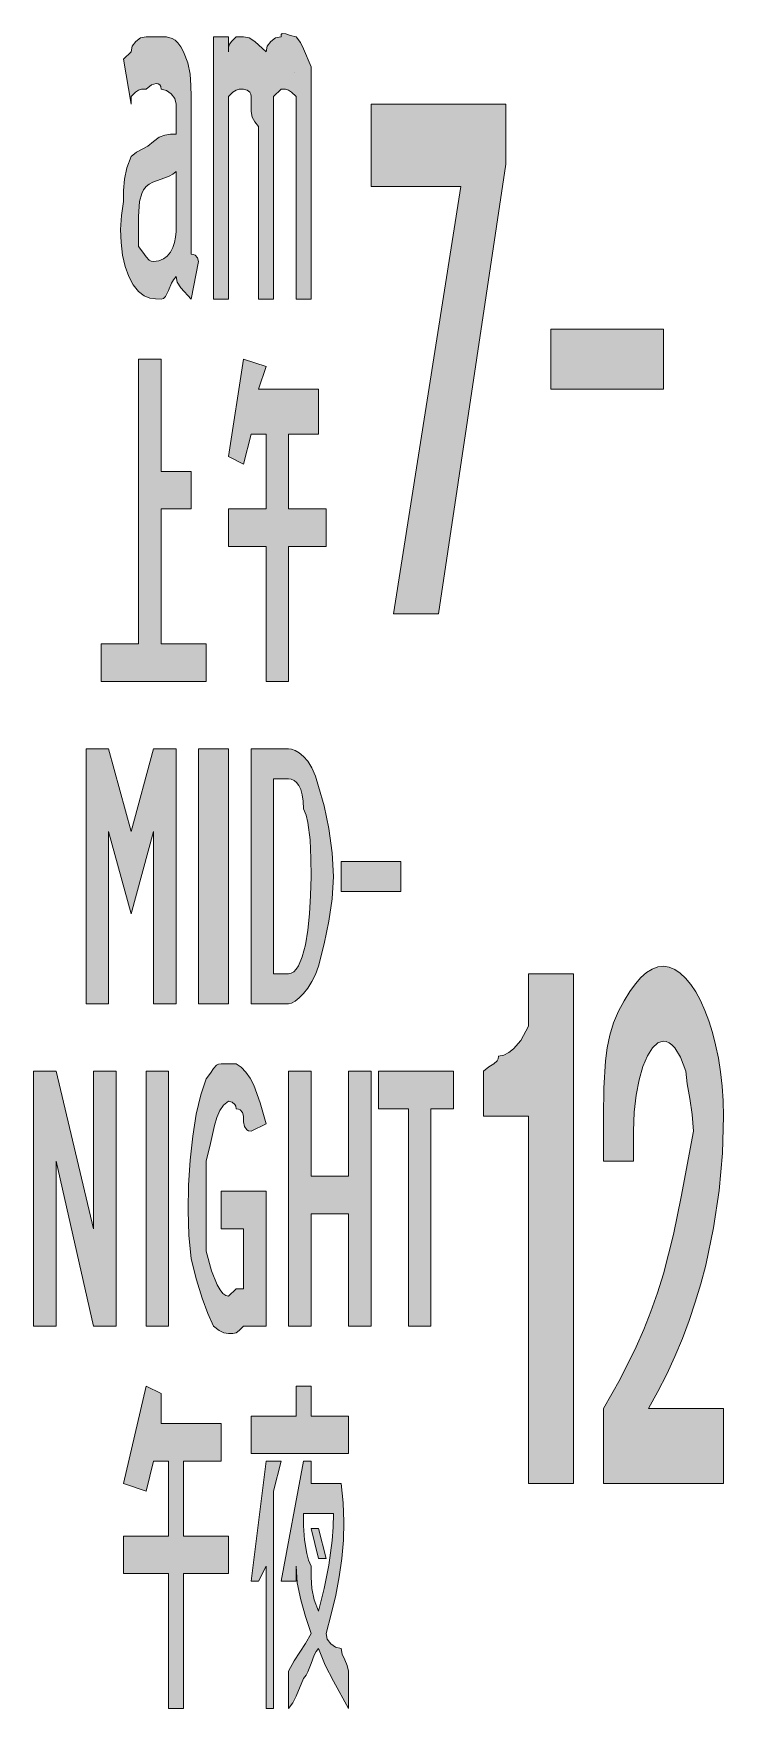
# Model space of a CAD drawing. Header units: metres. Extents: x 144 to 254, y 5 to 273.
import ezdxf

# ---------------------------------------------------------------- set-up
doc = ezdxf.new("R2010")
doc.units = ezdxf.units.M
doc.layers.add('FILL_WHITE_FFFFFF', color=7, linetype='Continuous', true_color=0xffffff)
doc.layers.add('STROKE_WHITE_FFFFFF', color=7, linetype='Continuous', true_color=0xffffff)

msp = doc.modelspace()

# ---------------------------------------------------------------- hatches: boundary and pattern name
at = {"layer": 'FILL_WHITE_FFFFFF', "true_color": 0xffffff}
h = msp.add_hatch(color=7, dxfattribs=at)
h.dxf.hatch_style = 1
h.paths.add_polyline_path([(165.75, 272.34), (166.2, 272.06), (166.65, 271.63), (167.1, 271.04), (167.55, 270.24), (168.24, 268.44), (168.6, 266.64), (168.73, 264.84), (168.75, 263.04), (168.75, 239.04), (168.75, 237.84), (169.15, 237.79), (169.44, 237.66), (169.8, 237.24), (169.95, 236.64), (168.75, 230.64), (167.1, 232.44), (166.56, 233.34), (166.35, 234.24), (165.95, 233.74), (165.64, 233.17), (165.15, 231.99), (164.66, 231.04), (164.35, 230.75), (163.95, 230.64), (163.05, 230.66), (162.15, 230.79), (161.25, 231.15), (160.35, 231.84), (159.51, 232.91), (158.79, 234.26), (158.22, 235.87), (157.8, 237.69), (157.55, 239.68), (157.48, 241.8), (157.61, 244), (157.95, 246.24), (157.97, 248.04), (158.1, 249.84), (158.46, 251.64), (159.15, 253.44), (160.05, 254.16), (160.95, 254.64), (161.85, 255.13), (162.75, 255.84), (163.65, 256.54), (164.55, 256.89), (165.45, 257.02), (166.35, 257.04), (166.35, 261.84), (166.14, 262.72), (165.6, 263.49), (164.83, 264.04), (163.95, 264.24), (163.9, 264.64), (163.74, 264.92), (163.51, 265.09), (163.2, 265.14), (162.43, 264.92), (161.55, 264.24), (160.84, 264.22), (160.35, 264.09), (159.86, 263.74), (159.15, 263.04), (159.15, 261.84), (157.95, 269.04), (159.15, 270.24), (159.36, 271.12), (159.9, 271.89), (160.67, 272.44), (161.55, 272.64), (163.95, 272.64), (164.85, 272.61), (165.75, 272.34)])
h.paths.add_polyline_path([(165.85, 250.65), (165.26, 250.33), (163.95, 249.84), (162.64, 249.36), (162.05, 249.04), (161.55, 248.64), (161.15, 248.14), (160.86, 247.56), (160.5, 246.24), (160.35, 243.84), (160.35, 239.04), (161.06, 238.16), (161.55, 237.39), (162.04, 236.85), (162.35, 236.7), (162.75, 236.64), (163.59, 236.75), (164.33, 237.06), (164.94, 237.53), (165.45, 238.14), (165.84, 238.87), (166.13, 239.68), (166.29, 240.55), (166.35, 241.44), (166.35, 251.04), (165.85, 250.65)], flags=16)
h = msp.add_hatch(color=7, dxfattribs=at)
h.dxf.hatch_style = 1
h.paths.add_polyline_path([(180.96, 271.12), (181.5, 271.89), (182.27, 272.44), (183.15, 272.64), (183.2, 272.99), (183.36, 273.15), (183.9, 273.09), (184.67, 272.81), (185.55, 272.64), (186.26, 271.72), (186.75, 270.69), (187.95, 267.84), (187.95, 261.84), (187.95, 230.64), (185.55, 230.64), (185.55, 258.24), (185.55, 260.64), (185.55, 263.04), (184.84, 263.74), (184.35, 264.09), (183.86, 264.22), (183.15, 264.24), (181.95, 263.04), (181.95, 258.24), (181.95, 230.64), (179.55, 230.64), (179.55, 258.24), (178.95, 258.99), (178.54, 259.76), (178.35, 260.64), (178.35, 263.04), (178.3, 263.44), (178.16, 263.74), (177.75, 264.09), (177.15, 264.24), (176.44, 264.22), (175.95, 264.09), (175.46, 263.74), (174.75, 263.04), (174.75, 260.64), (174.75, 258.24), (174.75, 230.64), (172.35, 230.64), (172.35, 272.64), (174.75, 272.64), (174.75, 270.24), (174.77, 270.96), (174.9, 271.44), (175.26, 271.93), (175.95, 272.64), (177.15, 272.64), (178.05, 272.44), (178.95, 271.89), (180.75, 270.24), (180.96, 271.12)])
h = msp.add_hatch(color=7, dxfattribs=at)
h.dxf.hatch_style = 1
h.paths.add_polyline_path([(197.55, 261.84), (219.15, 261.84), (219.15, 252.24), (208.35, 180.24), (201.15, 180.24), (211.95, 248.64), (197.55, 248.64), (197.55, 261.84)])
h = msp.add_hatch(color=7, dxfattribs=at)
h.dxf.hatch_style = 1
h.paths.add_polyline_path([(244.35, 225.84), (244.35, 216.24), (226.35, 216.24), (226.35, 225.84), (244.35, 225.84)])
h = msp.add_hatch(color=7, dxfattribs=at)
h.dxf.hatch_style = 1
h.paths.add_polyline_path([(163.95, 203.04), (168.75, 203.04), (168.75, 197.04), (163.95, 197.04), (163.95, 175.44), (171.15, 175.44), (171.15, 169.44), (154.35, 169.44), (154.35, 175.44), (160.35, 175.44), (160.35, 221.04), (163.95, 221.04), (163.95, 203.04)])
h = msp.add_hatch(color=7, dxfattribs=at)
h.dxf.hatch_style = 1
h.paths.add_polyline_path([(189.15, 216.24), (189.15, 209.04), (184.35, 209.04), (184.35, 197.04), (190.35, 197.04), (190.35, 191.04), (184.35, 191.04), (184.35, 169.44), (180.75, 169.44), (180.75, 191.04), (174.75, 191.04), (174.75, 197.04), (180.75, 197.04), (180.75, 209.04), (178.35, 209.04), (177.15, 204.24), (174.75, 205.44), (177.15, 221.04), (180.75, 219.84), (179.55, 216.24), (189.15, 216.24)])
h = msp.add_hatch(color=7, dxfattribs=at)
h.dxf.hatch_style = 1
h.paths.add_polyline_path([(155.55, 145.44), (155.55, 117.84), (151.95, 117.84), (151.95, 158.64), (155.55, 158.64), (159.15, 145.44), (162.75, 158.64), (166.35, 158.64), (166.35, 117.84), (162.75, 117.84), (162.75, 145.44), (159.15, 132.24), (155.55, 145.44)])
h = msp.add_hatch(color=7, dxfattribs=at)
h.dxf.hatch_style = 1
h.paths.add_polyline_path([(174.75, 158.64), (174.75, 117.84), (169.95, 117.84), (169.95, 158.64), (174.75, 158.64)])
h = msp.add_hatch(color=7, dxfattribs=at)
h.dxf.hatch_style = 1
h.paths.add_polyline_path([(178.35, 158.64), (184.35, 158.64), (184.85, 158.58), (185.44, 158.38), (186.08, 158.01), (186.75, 157.44), (187.42, 156.65), (188.06, 155.61), (188.65, 154.28), (189.15, 152.64), (190.03, 149.55), (190.8, 145.89), (191.34, 142.01), (191.55, 138.24), (191.34, 134.64), (190.8, 131.04), (190.03, 127.44), (189.15, 123.84), (188.65, 122.55), (188.06, 121.39), (187.42, 120.36), (186.75, 119.49), (186.08, 118.79), (185.44, 118.27), (184.85, 117.95), (184.35, 117.84), (178.35, 117.84), (178.35, 158.64)])
h.paths.add_polyline_path([(185.19, 122.97), (185.57, 123.36), (185.93, 123.9), (186.54, 125.36), (187.05, 127.29), (187.44, 129.62), (187.73, 132.26), (187.89, 135.16), (187.95, 138.24), (187.93, 141.11), (187.8, 144.09), (187.44, 146.85), (187.15, 148.04), (186.75, 149.04), (186.7, 150.28), (186.54, 151.31), (186.31, 152.14), (186, 152.79), (185.64, 153.27), (185.23, 153.6), (184.8, 153.79), (184.35, 153.84), (181.95, 153.84), (181.95, 122.64), (184.35, 122.64), (184.79, 122.73), (185.19, 122.97)], flags=16)
h = msp.add_hatch(color=7, dxfattribs=at)
h.dxf.hatch_style = 1
h.paths.add_polyline_path([(202.35, 140.64), (202.35, 135.84), (192.75, 135.84), (192.75, 140.64), (202.35, 140.64)])
h = msp.add_hatch(color=7, dxfattribs=at)
h.dxf.hatch_style = 1
h.paths.add_polyline_path([(234.75, 53.04), (237.43, 57.77), (240, 62.94), (241.21, 65.7), (242.34, 68.57), (243.4, 71.55), (244.35, 74.64), (245.94, 80.91), (247.2, 86.94), (249.15, 97.44), (248.96, 100.12), (248.55, 102.69), (248.14, 105.04), (247.95, 107.04), (247.05, 109.31), (246.15, 110.79), (245.7, 111.27), (245.25, 111.6), (244.8, 111.79), (244.35, 111.84), (243.9, 111.77), (243.45, 111.57), (242.59, 110.77), (241.78, 109.5), (241.05, 107.79), (240.44, 105.69), (239.96, 103.24), (239.66, 100.47), (239.55, 97.44), (239.55, 92.64), (234.75, 92.64), (234.75, 99.84), (234.79, 104.32), (235.05, 108.69), (235.34, 110.8), (235.76, 112.84), (236.36, 114.79), (237.15, 116.64), (238.05, 118.33), (238.95, 119.79), (239.85, 121.03), (240.75, 122.04), (241.65, 122.83), (242.55, 123.39), (243.45, 123.73), (244.35, 123.84), (245.25, 123.72), (246.14, 123.35), (247.02, 122.76), (247.88, 121.95), (248.7, 120.94), (249.5, 119.73), (250.25, 118.35), (250.95, 116.79), (251.6, 115.09), (252.18, 113.24), (252.69, 111.26), (253.13, 109.16), (253.48, 106.96), (253.73, 104.66), (253.89, 102.29), (253.95, 99.84), (253.78, 93.94), (253.26, 87.97), (252.37, 81.98), (251.1, 75.99), (250.32, 73.02), (249.44, 70.07), (248.46, 67.14), (247.37, 64.24), (246.18, 61.37), (244.88, 58.55), (243.47, 55.77), (241.95, 53.04), (253.95, 53.04), (253.95, 41.04), (234.75, 41.04), (234.75, 53.04)])
h = msp.add_hatch(color=7, dxfattribs=at)
h.dxf.hatch_style = 1
h.paths.add_polyline_path([(215.55, 99.84), (215.55, 107.04), (216.43, 107.76), (217.2, 108.24), (217.74, 108.73), (217.9, 109.05), (217.95, 109.44), (218.83, 109.63), (219.6, 110.04), (220.35, 110.64), (221.55, 111.99), (222.75, 114.24), (222.75, 119.04), (222.75, 122.64), (229.95, 122.64), (229.95, 41.04), (222.75, 41.04), (222.75, 99.84), (215.55, 99.84)])
h = msp.add_hatch(color=7, dxfattribs=at)
h.dxf.hatch_style = 1
h.paths.add_polyline_path([(175.95, 65.19), (175.46, 65.06), (174.75, 65.04), (174, 65.19), (173.23, 65.55), (172.35, 66.24), (171.45, 68.27), (170.55, 70.74), (169.65, 73.67), (168.75, 77.04), (168.41, 80.79), (168.28, 84.75), (168.35, 88.79), (168.6, 92.79), (169.02, 96.63), (169.59, 100.16), (170.31, 103.28), (171.15, 105.84), (171.86, 106.72), (172.35, 107.49), (172.84, 108.04), (173.15, 108.19), (173.55, 108.24), (175.95, 108.24), (176.8, 107.68), (177.54, 106.91), (178.21, 105.94), (178.8, 104.79), (179.83, 102), (180.75, 98.64), (178.35, 97.44), (177.95, 97.5), (177.66, 97.65), (177.3, 98.19), (177.17, 98.96), (177.15, 99.84), (177, 100.44), (176.64, 100.86), (176.35, 100.99), (175.95, 101.04), (175.9, 101.44), (175.76, 101.74), (175.35, 102.09), (174.75, 102.24), (173.96, 101.63), (173.34, 100.74), (172.87, 99.63), (172.5, 98.34), (171.88, 95.49), (171.15, 92.64), (171.15, 78.24), (172.05, 75.09), (172.95, 72.84), (173.4, 72.06), (173.85, 71.49), (174.3, 71.16), (174.75, 71.04), (175.95, 72.24), (177.15, 72.24), (177.15, 73.44), (177.15, 74.64), (177.15, 81.84), (173.55, 81.84), (173.55, 87.84), (180.75, 87.84), (180.75, 66.24), (177.15, 66.24), (176.44, 65.55), (175.95, 65.19)])
h = msp.add_hatch(color=7, dxfattribs=at)
h.dxf.hatch_style = 1
h.paths.add_polyline_path([(153.15, 66.24), (147.15, 92.64), (147.15, 66.24), (143.55, 66.24), (143.55, 107.04), (147.15, 107.04), (153.15, 81.84), (153.15, 107.04), (156.75, 107.04), (156.75, 66.24), (153.15, 66.24)])
h = msp.add_hatch(color=7, dxfattribs=at)
h.dxf.hatch_style = 1
h.paths.add_polyline_path([(165.15, 107.04), (165.15, 66.24), (161.55, 66.24), (161.55, 107.04), (165.15, 107.04)])
h = msp.add_hatch(color=7, dxfattribs=at)
h.dxf.hatch_style = 1
h.paths.add_polyline_path([(193.95, 84.24), (187.95, 84.24), (187.95, 66.24), (184.35, 66.24), (184.35, 107.04), (187.95, 107.04), (187.95, 90.24), (193.95, 90.24), (193.95, 107.04), (197.55, 107.04), (197.55, 66.24), (193.95, 66.24), (193.95, 84.24)])
h = msp.add_hatch(color=7, dxfattribs=at)
h.dxf.hatch_style = 1
h.paths.add_polyline_path([(198.75, 101.04), (198.75, 107.04), (210.75, 107.04), (210.75, 101.04), (207.15, 101.04), (207.15, 66.24), (203.55, 66.24), (203.55, 101.04), (198.75, 101.04)])
h = msp.add_hatch(color=7, dxfattribs=at)
h.dxf.hatch_style = 1
h.paths.add_polyline_path([(173.55, 50.64), (173.55, 44.64), (167.55, 44.64), (167.55, 32.64), (174.75, 32.64), (174.75, 26.64), (167.55, 26.64), (167.55, 5.04), (165.15, 5.04), (165.15, 26.64), (157.95, 26.64), (157.95, 32.64), (165.15, 32.64), (165.15, 44.64), (162.75, 44.64), (161.55, 39.84), (157.95, 41.04), (161.55, 56.64), (163.95, 55.44), (163.95, 50.64), (173.55, 50.64)])
h = msp.add_hatch(color=7, dxfattribs=at)
h.dxf.hatch_style = 1
h.paths.add_polyline_path([(193.95, 51.84), (193.95, 45.84), (178.35, 45.84), (178.35, 51.84), (185.55, 51.84), (185.55, 56.64), (187.95, 56.64), (187.95, 51.84), (193.95, 51.84)])
h = msp.add_hatch(color=7, dxfattribs=at)
h.dxf.hatch_style = 1
h.paths.add_polyline_path([(180.75, 5.04), (180.75, 27.84), (179.55, 25.44), (178.35, 25.44), (180.75, 44.64), (183.15, 44.64), (181.95, 39.84), (181.95, 5.04), (180.75, 5.04)])
h = msp.add_hatch(color=7, dxfattribs=at)
h.dxf.hatch_style = 1
h.paths.add_polyline_path([(191.1, 15.39), (191.87, 14.85), (192.75, 14.64), (192.94, 13.74), (193.35, 12.84), (193.76, 11.94), (193.95, 11.04), (193.95, 5.04), (191.55, 9.39), (190.24, 11.96), (189.15, 14.64), (188.75, 14.14), (188.44, 13.56), (187.95, 12.24), (187.46, 10.93), (187.15, 10.35), (186.75, 9.84), (185.55, 6.99), (185.06, 5.96), (184.35, 5.04), (184.35, 11.04), (185.25, 12.66), (186.15, 14.04), (187.05, 15.43), (187.95, 17.04), (187.07, 19.74), (186.3, 22.44), (185.76, 25.14), (185.55, 27.84), (185.55, 25.44), (183.15, 25.44), (186.75, 44.64), (187.95, 44.64), (187.95, 41.04), (192.75, 41.04), (193.09, 37.95), (193.22, 34.93), (193.15, 31.97), (192.9, 29.04), (192.48, 26.11), (191.91, 23.16), (191.19, 20.14), (190.35, 17.04), (190.56, 16.16), (191.1, 15.39)])
h.paths.add_polyline_path([(186.77, 34.26), (186.9, 32.04), (187.26, 29.83), (187.55, 28.8), (187.95, 27.84), (187.97, 26.04), (188.1, 24.24), (188.46, 22.44), (189.15, 20.64), (190.03, 24.26), (190.8, 27.99), (191.34, 31.95), (191.5, 34.05), (191.55, 36.24), (186.75, 36.24), (186.77, 34.26)], flags=16)
h = msp.add_hatch(color=7, dxfattribs=at)
h.dxf.hatch_style = 1
h.paths.add_polyline_path([(187.95, 33.84), (189.15, 33.84), (190.35, 29.04), (189.15, 29.04), (187.95, 33.84)])

# ---------------------------------------------------------------- linework, layer by layer
at = {"layer": 'FILL_WHITE_FFFFFF', "lineweight": 0, "true_color": 0xffffff}
for points in [[(165.75, 272.34), (166.2, 272.06), (166.65, 271.63), (167.1, 271.04), (167.55, 270.24), (168.24, 268.44), (168.6, 266.64), (168.73, 264.84), (168.75, 263.04), (168.75, 239.04), (168.75, 237.84), (169.15, 237.79), (169.44, 237.66), (169.8, 237.24), (169.95, 236.64), (168.75, 230.64), (167.1, 232.44), (166.56, 233.34), (166.35, 234.24), (165.95, 233.74), (165.64, 233.17), (165.15, 231.99), (164.66, 231.04), (164.35, 230.75), (163.95, 230.64), (163.05, 230.66), (162.15, 230.79), (161.25, 231.15), (160.35, 231.84), (159.51, 232.91), (158.79, 234.26), (158.22, 235.87), (157.8, 237.69), (157.55, 239.68), (157.48, 241.8), (157.61, 244), (157.95, 246.24), (157.97, 248.04), (158.1, 249.84), (158.46, 251.64), (159.15, 253.44), (160.05, 254.16), (160.95, 254.64), (161.85, 255.13), (162.75, 255.84), (163.65, 256.54), (164.55, 256.89), (165.45, 257.02), (166.35, 257.04), (166.35, 261.84), (166.14, 262.72), (165.6, 263.49), (164.83, 264.04), (163.95, 264.24), (163.9, 264.64), (163.74, 264.92), (163.51, 265.09), (163.2, 265.14), (162.43, 264.92), (161.55, 264.24), (160.84, 264.22), (160.35, 264.09), (159.86, 263.74), (159.15, 263.04), (159.15, 261.84), (157.95, 269.04), (159.15, 270.24), (159.36, 271.12), (159.9, 271.89), (160.67, 272.44), (161.55, 272.64), (163.95, 272.64), (164.85, 272.61)], [(180.96, 271.12), (181.5, 271.89), (182.27, 272.44), (183.15, 272.64), (183.2, 272.99), (183.36, 273.15), (183.9, 273.09), (184.67, 272.81), (185.55, 272.64), (186.26, 271.72), (186.75, 270.69), (187.95, 267.84), (187.95, 261.84), (187.95, 230.64), (185.55, 230.64), (185.55, 258.24), (185.55, 260.64), (185.55, 263.04), (184.84, 263.74), (184.35, 264.09), (183.86, 264.22), (183.15, 264.24), (181.95, 263.04), (181.95, 258.24), (181.95, 230.64), (179.55, 230.64), (179.55, 258.24), (178.95, 258.99), (178.54, 259.76), (178.35, 260.64), (178.35, 263.04), (178.3, 263.44), (178.16, 263.74), (177.75, 264.09), (177.15, 264.24), (176.44, 264.22), (175.95, 264.09), (175.46, 263.74), (174.75, 263.04), (174.75, 260.64), (174.75, 258.24), (174.75, 230.64), (172.35, 230.64), (172.35, 272.64), (174.75, 272.64), (174.75, 270.24), (174.77, 270.96), (174.9, 271.44), (175.26, 271.93), (175.95, 272.64), (177.15, 272.64), (178.05, 272.44), (178.95, 271.89), (180.75, 270.24)], [(197.55, 261.84), (219.15, 261.84), (219.15, 252.24), (208.35, 180.24), (201.15, 180.24), (211.95, 248.64), (197.55, 248.64)], [(165.85, 250.65), (165.26, 250.33), (163.95, 249.84), (162.64, 249.36), (162.05, 249.04), (161.55, 248.64), (161.15, 248.14), (160.86, 247.56), (160.5, 246.24), (160.35, 243.84), (160.35, 239.04), (161.06, 238.16), (161.55, 237.39), (162.04, 236.85), (162.35, 236.7), (162.75, 236.64), (163.59, 236.75), (164.33, 237.06), (164.94, 237.53), (165.45, 238.14), (165.84, 238.87), (166.13, 239.68), (166.29, 240.55), (166.35, 241.44), (166.35, 251.04)], [(244.35, 225.84), (244.35, 216.24), (226.35, 216.24), (226.35, 225.84)], [(163.95, 203.04), (168.75, 203.04), (168.75, 197.04), (163.95, 197.04), (163.95, 175.44), (171.15, 175.44), (171.15, 169.44), (154.35, 169.44), (154.35, 175.44), (160.35, 175.44), (160.35, 221.04), (163.95, 221.04)], [(189.15, 216.24), (189.15, 209.04), (184.35, 209.04), (184.35, 197.04), (190.35, 197.04), (190.35, 191.04), (184.35, 191.04), (184.35, 169.44), (180.75, 169.44), (180.75, 191.04), (174.75, 191.04), (174.75, 197.04), (180.75, 197.04), (180.75, 209.04), (178.35, 209.04), (177.15, 204.24), (174.75, 205.44), (177.15, 221.04), (180.75, 219.84), (179.55, 216.24)], [(155.55, 145.44), (155.55, 117.84), (151.95, 117.84), (151.95, 158.64), (155.55, 158.64), (159.15, 145.44), (162.75, 158.64), (166.35, 158.64), (166.35, 117.84), (162.75, 117.84), (162.75, 145.44), (159.15, 132.24)], [(174.75, 158.64), (174.75, 117.84), (169.95, 117.84), (169.95, 158.64)], [(178.35, 158.64), (184.35, 158.64), (184.85, 158.58), (185.44, 158.38), (186.08, 158.01), (186.75, 157.44), (187.42, 156.65), (188.06, 155.61), (188.65, 154.28), (189.15, 152.64), (190.03, 149.55), (190.8, 145.89), (191.34, 142.01), (191.55, 138.24), (191.34, 134.64), (190.8, 131.04), (190.03, 127.44), (189.15, 123.84), (188.65, 122.55), (188.06, 121.39), (187.42, 120.36), (186.75, 119.49), (186.08, 118.79), (185.44, 118.27), (184.85, 117.95), (184.35, 117.84), (178.35, 117.84)], [(185.19, 122.97), (185.57, 123.36), (185.93, 123.9), (186.54, 125.36), (187.05, 127.29), (187.44, 129.62), (187.73, 132.26), (187.89, 135.16), (187.95, 138.24), (187.93, 141.11), (187.8, 144.09), (187.44, 146.85), (187.15, 148.04), (186.75, 149.04), (186.7, 150.28), (186.54, 151.31), (186.31, 152.14), (186, 152.79), (185.64, 153.27), (185.23, 153.6), (184.8, 153.79), (184.35, 153.84), (181.95, 153.84), (181.95, 122.64), (184.35, 122.64), (184.79, 122.73)], [(202.35, 140.64), (202.35, 135.84), (192.75, 135.84), (192.75, 140.64)], [(234.75, 53.04), (237.43, 57.77), (240, 62.94), (241.21, 65.7), (242.34, 68.57), (243.4, 71.55), (244.35, 74.64), (245.94, 80.91), (247.2, 86.94), (249.15, 97.44), (248.96, 100.12), (248.55, 102.69), (248.14, 105.04), (247.95, 107.04), (247.05, 109.31), (246.15, 110.79), (245.7, 111.27), (245.25, 111.6), (244.8, 111.79), (244.35, 111.84), (243.9, 111.77), (243.45, 111.57), (242.59, 110.77), (241.78, 109.5), (241.05, 107.79), (240.44, 105.69), (239.96, 103.24), (239.66, 100.47), (239.55, 97.44), (239.55, 92.64), (234.75, 92.64), (234.75, 99.84), (234.79, 104.32), (235.05, 108.69), (235.34, 110.8), (235.76, 112.84), (236.36, 114.79), (237.15, 116.64), (238.05, 118.33), (238.95, 119.79), (239.85, 121.03), (240.75, 122.04), (241.65, 122.83), (242.55, 123.39), (243.45, 123.73), (244.35, 123.84), (245.25, 123.72), (246.14, 123.35), (247.02, 122.76), (247.88, 121.95), (248.7, 120.94), (249.5, 119.73), (250.25, 118.35), (250.95, 116.79), (251.6, 115.09), (252.18, 113.24), (252.69, 111.26), (253.13, 109.16), (253.48, 106.96), (253.73, 104.66), (253.89, 102.29), (253.95, 99.84), (253.78, 93.94), (253.26, 87.97), (252.37, 81.98), (251.1, 75.99), (250.32, 73.02), (249.44, 70.07), (248.46, 67.14), (247.37, 64.24), (246.18, 61.37), (244.88, 58.55), (243.47, 55.77), (241.95, 53.04), (253.95, 53.04), (253.95, 41.04), (234.75, 41.04)], [(215.55, 99.84), (215.55, 107.04), (216.43, 107.76), (217.2, 108.24), (217.74, 108.73), (217.9, 109.05), (217.95, 109.44), (218.83, 109.63), (219.6, 110.04), (220.35, 110.64), (221.55, 111.99), (222.75, 114.24), (222.75, 119.04), (222.75, 122.64), (229.95, 122.64), (229.95, 41.04), (222.75, 41.04), (222.75, 99.84)], [(175.95, 65.19), (175.46, 65.06), (174.75, 65.04), (174, 65.19), (173.23, 65.55), (172.35, 66.24), (171.45, 68.27), (170.55, 70.74), (169.65, 73.67), (168.75, 77.04), (168.41, 80.79), (168.28, 84.75), (168.35, 88.79), (168.6, 92.79), (169.02, 96.63), (169.59, 100.16), (170.31, 103.28), (171.15, 105.84), (171.86, 106.72), (172.35, 107.49), (172.84, 108.04), (173.15, 108.19), (173.55, 108.24), (175.95, 108.24), (176.8, 107.68), (177.54, 106.91), (178.21, 105.94), (178.8, 104.79), (179.83, 102), (180.75, 98.64), (178.35, 97.44), (177.95, 97.5), (177.66, 97.65), (177.3, 98.19), (177.17, 98.96), (177.15, 99.84), (177, 100.44), (176.64, 100.86), (176.35, 100.99), (175.95, 101.04), (175.9, 101.44), (175.76, 101.74), (175.35, 102.09), (174.75, 102.24), (173.96, 101.63), (173.34, 100.74), (172.87, 99.63), (172.5, 98.34), (171.88, 95.49), (171.15, 92.64), (171.15, 78.24), (172.05, 75.09), (172.95, 72.84), (173.4, 72.06), (173.85, 71.49), (174.3, 71.16), (174.75, 71.04), (175.95, 72.24), (177.15, 72.24), (177.15, 73.44), (177.15, 74.64), (177.15, 81.84), (173.55, 81.84), (173.55, 87.84), (180.75, 87.84), (180.75, 66.24), (177.15, 66.24), (176.44, 65.55)], [(153.15, 66.24), (147.15, 92.64), (147.15, 66.24), (143.55, 66.24), (143.55, 107.04), (147.15, 107.04), (153.15, 81.84), (153.15, 107.04), (156.75, 107.04), (156.75, 66.24)], [(165.15, 107.04), (165.15, 66.24), (161.55, 66.24), (161.55, 107.04)], [(193.95, 84.24), (187.95, 84.24), (187.95, 66.24), (184.35, 66.24), (184.35, 107.04), (187.95, 107.04), (187.95, 90.24), (193.95, 90.24), (193.95, 107.04), (197.55, 107.04), (197.55, 66.24), (193.95, 66.24)], [(198.75, 101.04), (198.75, 107.04), (210.75, 107.04), (210.75, 101.04), (207.15, 101.04), (207.15, 66.24), (203.55, 66.24), (203.55, 101.04)], [(173.55, 50.64), (173.55, 44.64), (167.55, 44.64), (167.55, 32.64), (174.75, 32.64), (174.75, 26.64), (167.55, 26.64), (167.55, 5.04), (165.15, 5.04), (165.15, 26.64), (157.95, 26.64), (157.95, 32.64), (165.15, 32.64), (165.15, 44.64), (162.75, 44.64), (161.55, 39.84), (157.95, 41.04), (161.55, 56.64), (163.95, 55.44), (163.95, 50.64)], [(193.95, 51.84), (193.95, 45.84), (178.35, 45.84), (178.35, 51.84), (185.55, 51.84), (185.55, 56.64), (187.95, 56.64), (187.95, 51.84)], [(180.75, 5.04), (180.75, 27.84), (179.55, 25.44), (178.35, 25.44), (180.75, 44.64), (183.15, 44.64), (181.95, 39.84), (181.95, 5.04)], [(191.1, 15.39), (191.87, 14.85), (192.75, 14.64), (192.94, 13.74), (193.35, 12.84), (193.76, 11.94), (193.95, 11.04), (193.95, 5.04), (191.55, 9.39), (190.24, 11.96), (189.15, 14.64), (188.75, 14.14), (188.44, 13.56), (187.95, 12.24), (187.46, 10.93), (187.15, 10.35), (186.75, 9.84), (185.55, 6.99), (185.06, 5.96), (184.35, 5.04), (184.35, 11.04), (185.25, 12.66), (186.15, 14.04), (187.05, 15.43), (187.95, 17.04), (187.07, 19.74), (186.3, 22.44), (185.76, 25.14), (185.55, 27.84), (185.55, 25.44), (183.15, 25.44), (186.75, 44.64), (187.95, 44.64), (187.95, 41.04), (192.75, 41.04), (193.09, 37.95), (193.22, 34.93), (193.15, 31.97), (192.9, 29.04), (192.48, 26.11), (191.91, 23.16), (191.19, 20.14), (190.35, 17.04), (190.56, 16.16)], [(186.77, 34.26), (186.9, 32.04), (187.26, 29.83), (187.55, 28.8), (187.95, 27.84), (187.97, 26.04), (188.1, 24.24), (188.46, 22.44), (189.15, 20.64), (190.03, 24.26), (190.8, 27.99), (191.34, 31.95), (191.5, 34.05), (191.55, 36.24), (186.75, 36.24)], [(187.95, 33.84), (189.15, 33.84), (190.35, 29.04), (189.15, 29.04)]]:
    msp.add_lwpolyline(points, close=True, dxfattribs=at)
at = {"layer": 'STROKE_WHITE_FFFFFF', "lineweight": 0, "true_color": 0xffffff}
msp.add_lwpolyline([(185.35, 266.88), (185.35, 266.88)], dxfattribs=at)

doc.saveas('drawing.dxf')
